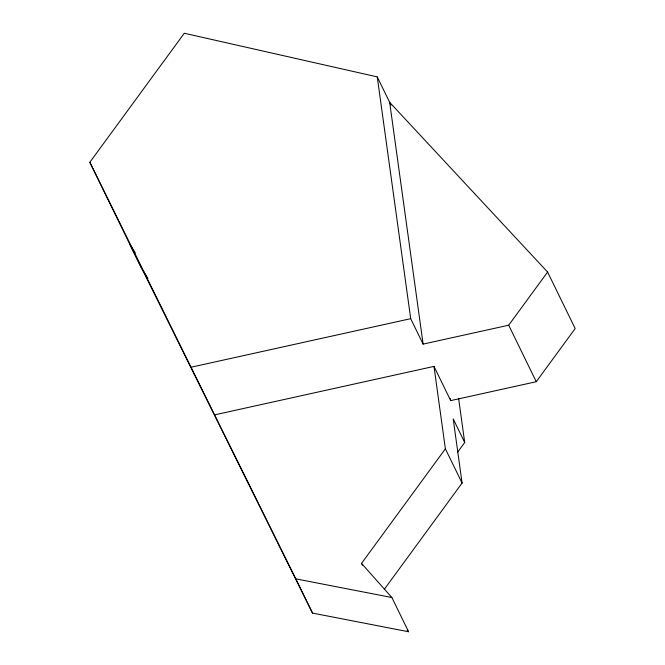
<?xml version="1.0" encoding="UTF-8"?>
<svg xmlns="http://www.w3.org/2000/svg" width="665" height="665" viewBox="0 0 665 665"><rect width="100%" height="100%" fill="white"/><g stroke="black" fill="none" stroke-linecap="round" stroke-linejoin="round"><path stroke-width="1" d="M147.921 278.352L141.304 267.82L89.833 162.293L184.288 33.25L377.255 76.899L391.02 105.12M508.7 325.202L547.603 272.051L389.665 102.344L423.115 344.113L508.7 325.202L536.264 381.71L450.679 400.629L433.979 366.398L214.587 414.877L89.833 162.293M362.417 565.25L361.511 563.405L445.384 448.825L433.979 366.398M457.37 452.524L464.71 442.499L458.592 398.302M384.328 589.265L462.084 483.048L453.206 418.925L464.71 442.499M536.264 381.71L575.167 328.56L547.603 272.051M191.312 367.163L410.704 318.676L423.115 344.113M214.587 414.877L295.817 578.866L391.885 597.519L408.584 631.75L312.517 613.097L129.8 244.238L135.319 253.016M361.511 563.405L391.885 597.519M407.204 630.196L408.584 631.75M445.384 448.825L462.084 483.048M295.817 578.866L312.517 613.097M450.388 398.568L450.679 400.629M377.255 76.899L410.704 318.676"/></g></svg>
